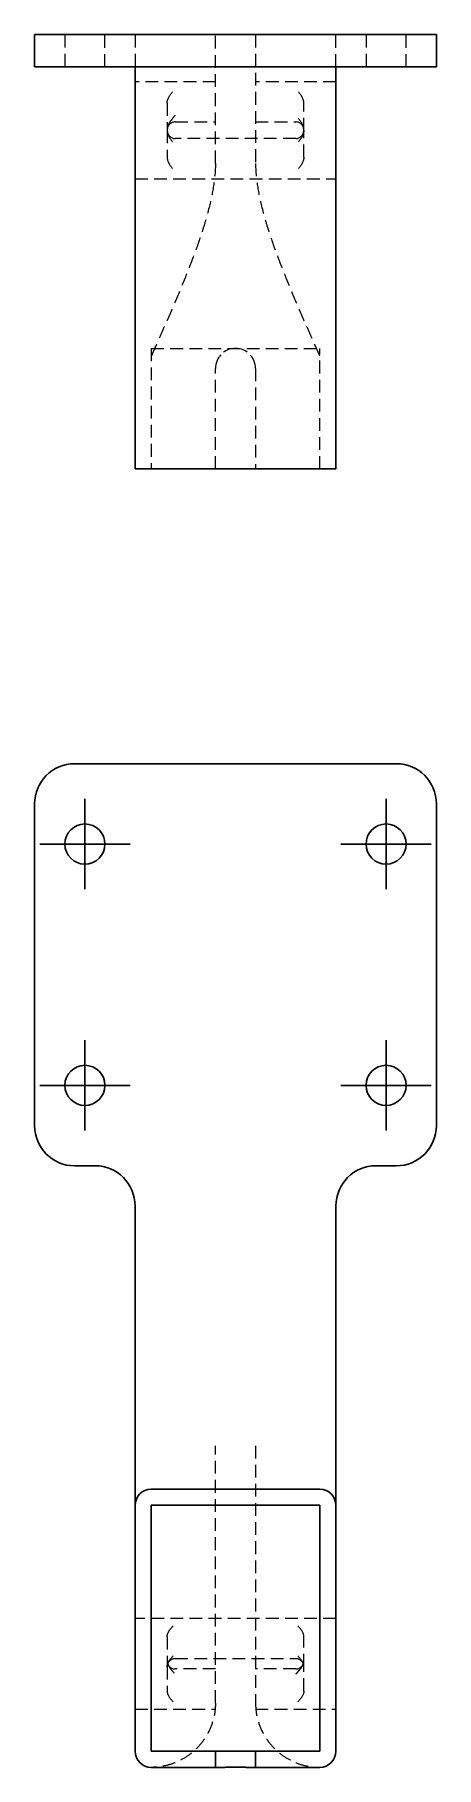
# Model space of a CAD drawing. Header units: millimetres. Extents: x 63 to 245, y 7 to 180.
# Drawn here: x 63 to 103, y 7 to 179.6 of the extents above.
import ezdxf

# ---------------------------------------------------------------- set-up
doc = ezdxf.new("R2010")
doc.units = ezdxf.units.MM
doc.linetypes.add('HIDDEN', pattern=[1.905, 1.27, -0.635])
doc.layers.add('10', color=7, linetype='Continuous')

# ---------------------------------------------------------------- blocks, each defined once
blk = doc.blocks.new('SW_CENTERMARKSYMBOL_0')
at = {"layer": '10', "color": 0}
for p, q in [((0, 2.5), (0, 4.5)), ((0, 0), (0, 2.5)), ((-2.5, 0), (-4.5, 0)), ((0, 0), (-2.5, 0)), ((0, 0), (0, -2.5)), ((0, 0), (2.5, 0)), ((2.5, 0), (4.5, 0)), ((0, -2.5), (0, -4.5))]:
    blk.add_line(p, q, dxfattribs=at)
blk = doc.blocks.new('SW_CENTERMARKSYMBOL_1')
at = {"layer": '10', "color": 0}
for p, q in [((0, 2.5), (0, 4.5)), ((0, 0), (0, 2.5)), ((-2.5, 0), (-4.5, 0)), ((0, 0), (-2.5, 0)), ((0, 0), (0, -2.5)), ((0, 0), (2.5, 0)), ((2.5, 0), (4.5, 0)), ((0, -2.5), (0, -4.5))]:
    blk.add_line(p, q, dxfattribs=at)
blk = doc.blocks.new('SW_CENTERMARKSYMBOL_2')
at = {"layer": '10', "color": 0}
for p, q in [((0, 2.5), (0, 4.5)), ((0, 0), (0, 2.5)), ((-2.5, 0), (-4.5, 0)), ((0, 0), (-2.5, 0)), ((0, 0), (0, -2.5)), ((0, 0), (2.5, 0)), ((2.5, 0), (4.5, 0)), ((0, -2.5), (0, -4.5))]:
    blk.add_line(p, q, dxfattribs=at)
blk = doc.blocks.new('SW_CENTERMARKSYMBOL_3')
at = {"layer": '10', "color": 0}
for p, q in [((0, 2.5), (0, 4.5)), ((0, 0), (0, 2.5)), ((-2.5, 0), (-4.5, 0)), ((0, 0), (-2.5, 0)), ((0, 0), (0, -2.5)), ((0, 0), (2.5, 0)), ((2.5, 0), (4.5, 0)), ((0, -2.5), (0, -4.5))]:
    blk.add_line(p, q, dxfattribs=at)

msp = doc.modelspace()

# ---------------------------------------------------------------- linework, layer by layer
at = {"color": 7, "linetype": 'Continuous', "lineweight": 25}
for p, q in [((62.97, 179.64), (62.97, 176.43)), ((66.97, 179.64), (62.97, 179.64)), ((99.03, 179.64), (66.97, 179.64)), ((103.03, 179.64), (99.03, 179.64)), ((103.03, 176.43), (103.03, 179.64)), ((62.97, 176.43), (66.97, 176.43)), ((99.03, 176.43), (66.97, 176.43)), ((99.03, 176.43), (103.03, 176.43)), ((72.98, 168.42), (72.98, 136.36)), ((93.02, 136.36), (93.02, 168.42)), ((72.98, 136.36), (74.59, 136.36)), ((91.41, 136.36), (74.59, 136.36)), ((91.41, 136.36), (93.02, 136.36)), ((99.03, 107), (66.97, 107)), ((62.97, 102.99), (62.97, 70.94)), ((103.03, 70.94), (103.03, 102.99)), ((66.97, 66.93), (68.98, 66.93)), ((97.02, 66.93), (99.03, 66.93)), ((72.98, 62.93), (72.98, 42.6)), ((93.02, 42.6), (93.02, 62.93)), ((91.41, 34.72), (74.59, 34.72)), ((72.98, 33.11), (72.98, 8.6)), ((91.41, 33.11), (74.59, 33.11)), ((74.59, 33.11), (74.59, 8.6)), ((91.41, 8.6), (91.41, 33.11)), ((93.02, 8.6), (93.02, 33.11)), ((74.59, 8.6), (81, 8.6)), ((74.59, 7), (81, 7)), ((81, 7), (81, 8.6)), ((83, 8.6), (81, 8.6)), ((81, 7), (81.4, 7)), ((85, 8.6), (83, 8.6)), ((84.6, 7), (85, 7)), ((85, 8.6), (91.41, 8.6)), ((85, 8.6), (85, 7)), ((85, 7), (91.41, 7))]:
    msp.add_line(p, q, dxfattribs=at)
at = {"color": 7, "linetype": 'HIDDEN', "lineweight": 18}
for p, q in [((65.97, 179.64), (65.97, 176.43)), ((69.98, 176.43), (69.98, 179.64)), ((72.98, 179.64), (72.98, 176.43)), ((81, 166.81), (81, 179.64)), ((85, 179.64), (85, 166.81)), ((93.02, 176.43), (93.02, 179.64)), ((96.02, 179.64), (96.02, 176.43)), ((100.03, 176.43), (100.03, 179.64)), ((81, 174.95), (72.98, 174.95)), ((93.02, 174.95), (85, 174.95)), ((76.19, 172.81), (76.19, 170.08)), ((89.81, 170.08), (89.81, 172.81)), ((76.99, 170.94), (81, 170.94)), ((85, 170.94), (89.01, 170.94)), ((76.2, 170.2), (76.19, 170.15)), ((76.19, 170.08), (76.19, 167.42)), ((89.01, 169.29), (76.99, 169.29)), ((89.81, 167.42), (89.81, 170.08)), ((72.98, 165.28), (93.02, 165.28)), ((74.59, 148.38), (74.59, 136.36)), ((74.59, 148.38), (91.41, 148.38)), ((81.54, 147.75), (81.4, 147.58)), ((83.21, 148.35), (82.93, 148.37)), ((84.6, 147.58), (84.47, 147.71)), ((91.41, 136.36), (91.41, 148.38)), ((81, 136.36), (81, 146.38)), ((85, 146.38), (85, 136.36)), ((81, 13.41), (81, 39.05)), ((85, 39.05), (85, 13.41)), ((93.02, 21.83), (72.98, 21.83)), ((76.19, 20.02), (76.19, 17.03)), ((89.81, 17.03), (89.81, 20.02)), ((76.99, 17.83), (89.01, 17.83)), ((76.19, 17.03), (76.19, 14.6)), ((81, 16.8), (76.99, 16.8)), ((89.01, 16.8), (85, 16.8)), ((89.81, 14.6), (89.81, 17.03)), ((72.98, 12.79), (81, 12.79)), ((85, 12.79), (93.02, 12.79))]:
    msp.add_line(p, q, dxfattribs=at)
at = {"color": 7, "linetype": 'Continuous', "lineweight": 25}
for centre in [(67.98, 98.99), (98.02, 98.99), (67.98, 74.95), (98.02, 74.95)]:
    msp.add_circle(centre, 2, dxfattribs=at)
at = {"color": 7, "linetype": 'HIDDEN', "lineweight": 18}
for centre, radius, start, end in [((76.99, 170.14), 0.801, 90, 180), ((89.01, 170.14), 0.801, 0, 90), ((76.99, 170.09), 0.801, 180, 270), ((89.01, 170.09), 0.801, 270, 0), ((83, 146.38), 2, 90, 180), ((83, 146.38), 2, 0, 90), ((76.99, 17.03), 0.801, 90, 170.886), ((76.99, 17.6), 0.801, 189.0498, 270), ((89.01, 17.03), 0.801, 9.0498, 90), ((89.01, 17.6), 0.801, 270, 350.886)]:
    msp.add_arc(centre, radius, start, end, dxfattribs=at)
at = {"color": 7, "linetype": 'Continuous', "lineweight": 25}
for centre, radius, start, end in [((66.97, 102.99), 4.01, 90, 180), ((99.03, 102.99), 4.01, 0, 90), ((66.97, 70.94), 4.01, 180, 270), ((99.03, 70.94), 4.01, 270, 0), ((68.98, 62.93), 4.01, 0, 90), ((97.02, 62.93), 4.01, 90, 180), ((74.59, 33.11), 1.6, 90, 180), ((91.41, 33.11), 1.6, 0, 90), ((74.59, 8.6), 1.6, 180, 270), ((91.41, 8.6), 1.6, 270, 0)]:
    msp.add_arc(centre, radius, start, end, dxfattribs=at)
for points, knots in [([(72.98, 176.43), (72.98, 176.43), (72.98, 176.37), (72.98, 176.16), (72.98, 175.99), (72.98, 175.57), (72.98, 175.31), (72.98, 174.86), (72.98, 174.7), (72.98, 174.35), (72.98, 174.17), (72.98, 173.61), (72.98, 173.2), (72.98, 172.33), (72.98, 171.87), (72.98, 170.92), (72.98, 170.42), (72.98, 169.68), (72.98, 169.43), (72.98, 168.92), (72.98, 168.67), (72.98, 168.42)], [0, 0, 0, 0, 0.125, 0.125, 0.25, 0.25, 0.375, 0.375, 0.4375, 0.4375, 0.5, 0.5, 0.625, 0.625, 0.75, 0.75, 0.875, 0.875, 0.9375, 0.9375, 1, 1, 1, 1]), ([(93.02, 176.43), (93.02, 176.43), (93.02, 176.37), (93.02, 176.16), (93.02, 175.99), (93.02, 175.57), (93.02, 175.31), (93.02, 174.86), (93.02, 174.7), (93.02, 174.35), (93.02, 174.17), (93.02, 173.61), (93.02, 173.2), (93.02, 172.33), (93.02, 171.87), (93.02, 170.92), (93.02, 170.42), (93.02, 169.68), (93.02, 169.43), (93.02, 168.92), (93.02, 168.67), (93.02, 168.42)], [0, 0, 0, 0, 0.125, 0.125, 0.25, 0.25, 0.375, 0.375, 0.4375, 0.4375, 0.5, 0.5, 0.625, 0.625, 0.75, 0.75, 0.875, 0.875, 0.9375, 0.9375, 1, 1, 1, 1]), ([(72.98, 42.6), (72.98, 42.04), (72.98, 41.49), (72.98, 40.41), (72.98, 39.88), (72.98, 38.86), (72.98, 38.38), (72.98, 37.69), (72.98, 37.46), (72.98, 37.03), (72.98, 36.82), (72.98, 36.22), (72.98, 35.85), (72.98, 35.17), (72.98, 34.87), (72.98, 34.3), (72.98, 34.05), (72.98, 33.69), (72.98, 33.57), (72.98, 33.34), (72.98, 33.23), (72.98, 33.11)], [0, 0, 0, 0, 0.125, 0.125, 0.25, 0.25, 0.375, 0.375, 0.4375, 0.4375, 0.5, 0.5, 0.625, 0.625, 0.75, 0.75, 0.875, 0.875, 0.9375, 0.9375, 1, 1, 1, 1]), ([(93.02, 42.6), (93.02, 42.04), (93.02, 41.49), (93.02, 40.41), (93.02, 39.88), (93.02, 38.86), (93.02, 38.38), (93.02, 37.69), (93.02, 37.46), (93.02, 37.03), (93.02, 36.82), (93.02, 36.22), (93.02, 35.85), (93.02, 35.17), (93.02, 34.87), (93.02, 34.3), (93.02, 34.05), (93.02, 33.69), (93.02, 33.57), (93.02, 33.34), (93.02, 33.23), (93.02, 33.11)], [0, 0, 0, 0, 0.125, 0.125, 0.25, 0.25, 0.375, 0.375, 0.4375, 0.4375, 0.5, 0.5, 0.625, 0.625, 0.75, 0.75, 0.875, 0.875, 0.9375, 0.9375, 1, 1, 1, 1]), ([(84.6, 7), (84.51, 7), (84.4, 7), (84.17, 7), (84.03, 7), (83.76, 7.01), (83.61, 7.01), (83.31, 7.01), (83.16, 7.01), (82.85, 7.01), (82.69, 7.01), (82.39, 7.01), (82.24, 7.01), (81.97, 7), (81.84, 7), (81.6, 7), (81.49, 7), (81.4, 7)], [0, 0, 0, 0, 0.125, 0.125, 0.25, 0.25, 0.375, 0.375, 0.5, 0.5, 0.625, 0.625, 0.75, 0.75, 0.875, 0.875, 1, 1, 1, 1])]:
    msp.add_open_spline(points, degree=3, knots=knots, dxfattribs=at)
at = {"color": 7, "linetype": 'HIDDEN', "lineweight": 18}
for points, knots in [([(76.19, 172.81), (76.19, 173.08), (76.3, 173.34), (76.61, 173.82), (76.8, 174.05), (76.99, 174.27)], [0, 0, 0, 0, 0.5, 0.5, 1, 1, 1, 1]), ([(89.81, 172.81), (89.81, 173.08), (89.7, 173.34), (89.39, 173.82), (89.2, 174.05), (89.01, 174.27)], [0, 0, 0, 0, 0.5, 0.5, 1, 1, 1, 1]), ([(76.99, 171.61), (76.99, 171.61), (76.85, 171.45), (76.6, 171.13), (76.32, 170.75), (76.27, 170.52), (76.26, 170.46)], [0, 0, 0, 0, 0.004678, 0.439204, 0.878301, 1, 1, 1, 1]), ([(89.81, 170.15), (89.81, 170.42), (89.7, 170.68), (89.39, 171.16), (89.2, 171.39), (89.01, 171.61)], [0, 0, 0, 0, 0.5, 0.5, 1, 1, 1, 1]), ([(76.19, 170.08), (76.19, 169.81), (76.3, 169.55), (76.61, 169.07), (76.8, 168.84), (76.99, 168.62)], [0, 0, 0, 0, 0.5, 0.5, 1, 1, 1, 1]), ([(89.81, 170.08), (89.81, 169.81), (89.7, 169.55), (89.39, 169.07), (89.2, 168.84), (89.01, 168.62)], [0, 0, 0, 0, 0.5, 0.5, 1, 1, 1, 1]), ([(81, 166.81), (81, 166.08), (80.93, 165.33), (80.69, 163.81), (80.53, 163.04), (80.22, 161.86), (80.11, 161.46), (79.88, 160.66), (79.75, 160.26), (79.36, 159.06), (79.08, 158.26), (78.47, 156.65), (78.15, 155.84), (77.48, 154.2), (77.14, 153.38), (76.42, 151.72), (76.06, 150.9), (75.51, 149.66), (75.33, 149.24), (75.05, 148.62), (74.96, 148.41), (74.77, 148), (74.68, 147.79), (74.59, 147.58)], [0, 0, 0, 0, 0.125, 0.125, 0.25, 0.25, 0.3125, 0.3125, 0.375, 0.375, 0.5, 0.5, 0.625, 0.625, 0.75, 0.75, 0.875, 0.875, 0.9375, 0.9375, 0.96875, 0.96875, 1, 1, 1, 1]), ([(76.19, 167.42), (76.19, 167.15), (76.3, 166.89), (76.61, 166.4), (76.8, 166.18), (76.99, 165.95)], [0, 0, 0, 0, 0.5, 0.5, 1, 1, 1, 1]), ([(85, 166.81), (85, 166.08), (85.07, 165.33), (85.31, 163.81), (85.47, 163.04), (85.78, 161.86), (85.89, 161.46), (86.12, 160.66), (86.25, 160.26), (86.64, 159.06), (86.92, 158.26), (87.53, 156.65), (87.85, 155.84), (88.52, 154.2), (88.86, 153.38), (89.58, 151.72), (89.94, 150.9), (90.49, 149.66), (90.67, 149.24), (90.95, 148.62), (91.04, 148.41), (91.23, 148), (91.32, 147.79), (91.41, 147.58)], [0, 0, 0, 0, 0.125, 0.125, 0.25, 0.25, 0.3125, 0.3125, 0.375, 0.375, 0.5, 0.5, 0.625, 0.625, 0.75, 0.75, 0.875, 0.875, 0.9375, 0.9375, 0.96875, 0.96875, 1, 1, 1, 1]), ([(89.81, 167.42), (89.81, 167.15), (89.7, 166.89), (89.39, 166.4), (89.2, 166.18), (89.01, 165.95)], [0, 0, 0, 0, 0.5, 0.5, 1, 1, 1, 1]), ([(76.19, 20.02), (76.19, 20.26), (76.3, 20.5), (76.61, 20.92), (76.8, 21.13), (76.99, 21.33)], [0, 0, 0, 0, 0.5, 0.5, 1, 1, 1, 1]), ([(89.81, 20.02), (89.81, 20.26), (89.7, 20.5), (89.39, 20.92), (89.2, 21.13), (89.01, 21.33)], [0, 0, 0, 0, 0.5, 0.5, 1, 1, 1, 1]), ([(76.19, 17.03), (76.19, 17.27), (76.3, 17.5), (76.61, 17.93), (76.8, 18.13), (76.99, 18.33)], [0, 0, 0, 0, 0.5, 0.5, 1, 1, 1, 1]), ([(76.22, 17.48), (76.24, 17.38), (76.29, 17.11), (76.59, 16.72), (76.85, 16.44), (76.99, 16.29), (76.99, 16.29)], [0, 0, 0, 0, 0.233486, 0.610521, 0.995918, 1, 1, 1, 1]), ([(89.81, 17.03), (89.81, 17.27), (89.7, 17.5), (89.39, 17.93), (89.2, 18.13), (89.01, 18.33)], [0, 0, 0, 0, 0.5, 0.5, 1, 1, 1, 1]), ([(89.01, 16.29), (89.01, 16.29), (89.15, 16.43), (89.41, 16.72), (89.71, 17.11), (89.76, 17.38), (89.78, 17.48)], [0, 0, 0, 0, 0.004083, 0.383421, 0.766748, 1, 1, 1, 1]), ([(76.19, 14.6), (76.19, 14.36), (76.3, 14.13), (76.61, 13.7), (76.8, 13.5), (76.99, 13.3)], [0, 0, 0, 0, 0.5, 0.5, 1, 1, 1, 1]), ([(89.81, 14.6), (89.81, 14.36), (89.7, 14.13), (89.39, 13.7), (89.2, 13.5), (89.01, 13.3)], [0, 0, 0, 0, 0.5, 0.5, 1, 1, 1, 1]), ([(81, 13.41), (81, 12.86), (80.93, 12.35), (80.69, 11.4), (80.53, 10.96), (80.22, 10.35), (80.11, 10.15), (79.88, 9.79), (79.75, 9.61), (79.36, 9.11), (79.08, 8.82), (78.47, 8.3), (78.15, 8.07), (77.48, 7.68), (77.14, 7.52), (76.42, 7.26), (76.06, 7.16), (75.51, 7.06), (75.33, 7.04), (75.05, 7.02), (74.96, 7.01), (74.77, 7), (74.68, 7), (74.59, 7)], [0, 0, 0, 0, 0.125, 0.125, 0.25, 0.25, 0.3125, 0.3125, 0.375, 0.375, 0.5, 0.5, 0.625, 0.625, 0.75, 0.75, 0.875, 0.875, 0.9375, 0.9375, 0.96875, 0.96875, 1, 1, 1, 1]), ([(81, 13.41), (81, 13.31), (80.99, 13.23), (80.99, 13.07), (80.98, 13.01), (80.98, 12.9), (80.97, 12.86), (80.97, 12.81), (80.97, 12.79), (80.97, 12.79)], [0, 0, 0, 0, 0.25, 0.25, 0.5, 0.5, 0.75, 0.75, 1, 1, 1, 1]), ([(85, 13.41), (85, 12.86), (85.07, 12.35), (85.31, 11.4), (85.47, 10.96), (85.78, 10.35), (85.89, 10.15), (86.12, 9.79), (86.25, 9.61), (86.64, 9.11), (86.92, 8.82), (87.53, 8.3), (87.85, 8.07), (88.52, 7.68), (88.86, 7.52), (89.58, 7.26), (89.94, 7.16), (90.49, 7.06), (90.67, 7.04), (90.95, 7.02), (91.04, 7.01), (91.23, 7), (91.32, 7), (91.41, 7)], [0, 0, 0, 0, 0.125, 0.125, 0.25, 0.25, 0.3125, 0.3125, 0.375, 0.375, 0.5, 0.5, 0.625, 0.625, 0.75, 0.75, 0.875, 0.875, 0.9375, 0.9375, 0.96875, 0.96875, 1, 1, 1, 1])]:
    msp.add_open_spline(points, degree=3, knots=knots, dxfattribs=at)

# ---------------------------------------------------------------- block references
at = {"layer": '10'}
for name, p in [('SW_CENTERMARKSYMBOL_1', (67.98, 98.99)), ('SW_CENTERMARKSYMBOL_2', (98.02, 98.99)), ('SW_CENTERMARKSYMBOL_3', (67.98, 74.95)), ('SW_CENTERMARKSYMBOL_0', (98.02, 74.95))]:
    msp.add_blockref(name, p, dxfattribs=at)

doc.saveas('drawing.dxf')
